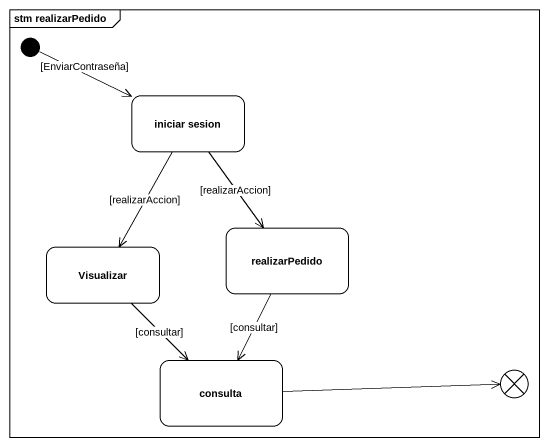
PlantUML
@startuml
mainframe stm realizarPedido
hide empty description
state "iniciar sesion" as iniciar_sesion
state Visualizar
state realizarPedido
state consulta
state exit1 <<choice>>
[*] -right-> iniciar_sesion : [EnviarContraseña]
iniciar_sesion --> Visualizar : [realizarAccion]
iniciar_sesion --> realizarPedido : [realizarAccion]
Visualizar --> consulta : [consultar]
realizarPedido --> consulta : [consultar]
consulta -right-> exit1
@enduml
